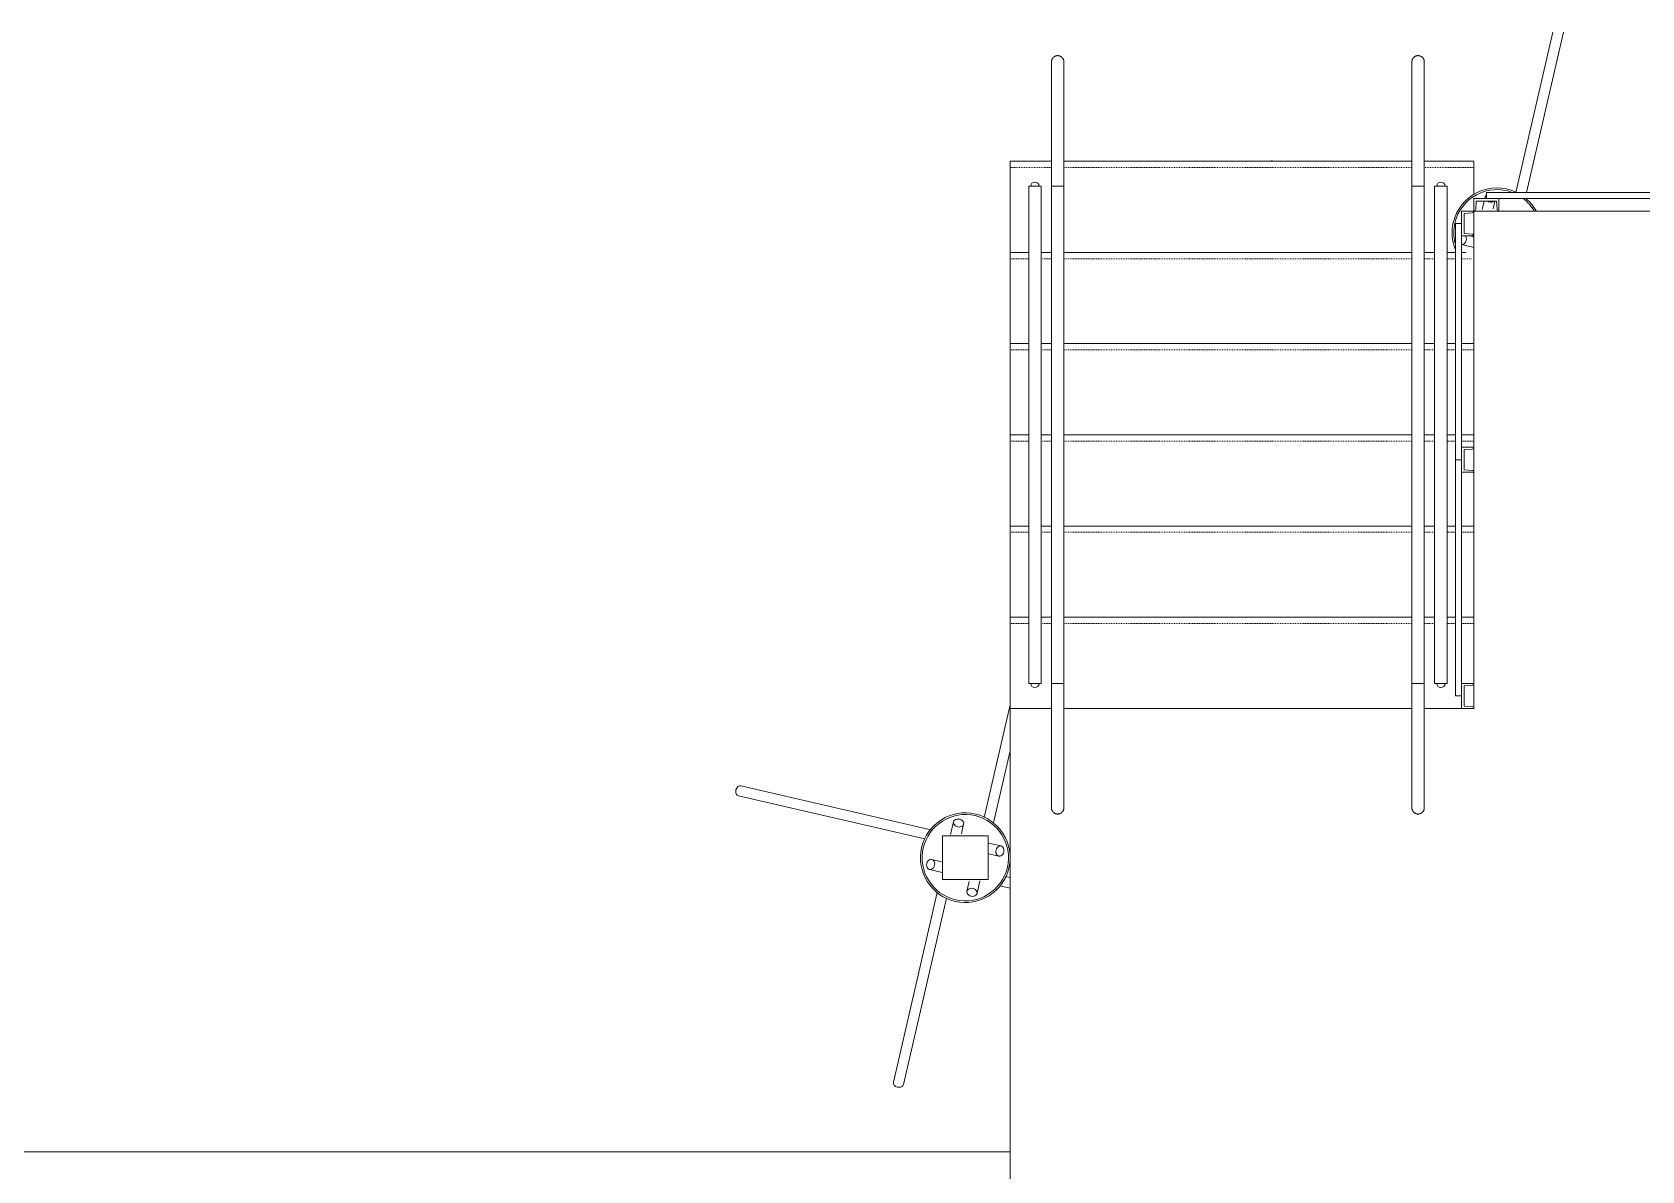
# Model space of a CAD drawing. Header units: inches. Extents: x -4058 to -1781, y 9814 to 12264.
# Drawn here: x -2479 to -2284.7, y 12103.4 to 12240.8 of the extents above; entities that cross this region are included whole.
import ezdxf

# ---------------------------------------------------------------- set-up
doc = ezdxf.new("R2010")
doc.units = ezdxf.units.IN
doc.header["$MEASUREMENT"] = 0
doc.linetypes.add('Overhead 1_16_', pattern=[0.101562, 0.0625, -0.039062])
for name, color, linetype, lineweight in [('0-1', 7, 'Continuous', 5), ('0-2', 7, 'Continuous', 9), ('A-FLOR-1', 7, 'Continuous', 9), ('A-FLOR-HRAL-1', 7, 'Continuous', 9), ('A-GLAZ-CURT-1', 7, 'Continuous', 9), ('A-GLAZ-CWMG-1', 7, 'Continuous', 9), ('S-FNDN-1', 7, 'Continuous', 9), ('S-STRS-1', 7, 'Continuous', 9), ('S-STRS-2', 7, 'Overhead 1_16_', 9)]:
    doc.layers.add(name, color=color, linetype=linetype, lineweight=lineweight)

# ---------------------------------------------------------------- blocks, each defined once
blk = doc.blocks.new('Basic Wall _ 3_ XPS - ___-2578962-UNIT PLANS - 1ST FLOOR')
at = {"layer": 'S-FNDN-1'}
blk.add_line((-2632.32, 12105.69), (-2360.95, 12105.69), dxfattribs=at)
blk = doc.blocks.new('Horizontal_Siding - Horizontal_Siding-2850239-UNIT PLANS - 1ST FLOOR')
at = {"layer": 'A-GLAZ-CURT-1'}
for p, q in [((-14.25, -2.25), (-14.25, -1.5)), ((-12.75, -1.5), (12.75, -1.5)), ((14.25, -1.5), (14.25, -2.25)), ((14.25, -2.25), (-14.25, -2.25))]:
    blk.add_line(p, q, dxfattribs=at)
blk = doc.blocks.new('Rectangular Mullion - RAILING POST-2669756-UNIT PLANS - 1ST FLOOR')
at = {"layer": 'A-GLAZ-CWMG-1'}
for p, q in [((-1.5, 1.5), (1.5, 1.5)), ((-1.5, 0), (-1.5, 1.5)), ((-1.22, 1.18), (-1.29, 0.21)), ((1.22, 1.18), (-1.22, 1.18)), ((1.29, 0.21), (1.22, 1.18)), ((1.5, 1.5), (1.5, 0))]:
    blk.add_line(p, q, dxfattribs=at)
for centre, radius, start, end in [((-1.5, 0.21), 0.21, 270, 0.528), ((1.5, 0.21), 0.211, 179.472, 270)]:
    blk.add_arc(centre, radius, start, end, dxfattribs=at)
blk = doc.blocks.new('Rectangular Mullion - RAILING POST-2680128-UNIT PLANS - 1ST FLOOR')
at = {"layer": 'A-GLAZ-CWMG-1'}
for p, q in [((-3, 1.5), (0, 1.5)), ((-3, 0), (-3, 1.5)), ((-2.72, 1.18), (-2.79, 0.21)), ((-0.28, 1.18), (-2.72, 1.18)), ((-0.21, 0.21), (-0.28, 1.18)), ((0, 1.5), (0, 0))]:
    blk.add_line(p, q, dxfattribs=at)
for centre, radius, start, end in [((-3, 0.21), 0.21, 270, 0.528), ((0, 0.21), 0.211, 179.472, 270)]:
    blk.add_arc(centre, radius, start, end, dxfattribs=at)
blk = doc.blocks.new('Rectangular Mullion - RAILING POST-2806294-UNIT PLANS - 1ST FLOOR')
at = {"layer": 'A-GLAZ-CWMG-1'}
for p, q in [((0, 1.5), (-3, 1.5)), ((-3, 1.5), (-3, 0)), ((-2.79, 0.21), (-2.72, 1.18)), ((-2.72, 1.18), (-0.28, 1.18)), ((-0.28, 1.18), (-0.21, 0.21)), ((0, 0), (0, 1.5))]:
    blk.add_line(p, q, dxfattribs=at)
for centre, start, end in [((-3, 0.21), 270, 0.528), ((0, 0.21), 179.472, 270)]:
    blk.add_arc(centre, 0.21, start, end, dxfattribs=at)
blk = doc.blocks.new('Horizontal_Siding - Horizontal_Siding-2852189-UNIT PLANS - 1ST FLOOR')
at = {"layer": 'A-GLAZ-CURT-1'}
for p, q in [((-16.44, 2.25), (16.44, 2.25)), ((-16.44, 1.5), (-16.44, 2.25)), ((16.44, 2.25), (16.44, 1.5)), ((14.94, 1.5), (-14.94, 1.5))]:
    blk.add_line(p, q, dxfattribs=at)
blk = doc.blocks.new('Rectangular Mullion - RAILING POST-2806288-UNIT PLANS - 1ST FLOOR')
at = {"layer": 'A-GLAZ-CWMG-1'}
for p, q in [((-3, 0), (-3, -1.5)), ((0, -1.5), (0, 0)), ((-3, -1.5), (0, -1.5)), ((-2.72, -1.18), (-2.79, -0.21)), ((-0.28, -1.18), (-2.72, -1.18)), ((-0.21, -0.21), (-0.28, -1.18))]:
    blk.add_line(p, q, dxfattribs=at)
for centre, radius, start, end in [((-3, -0.21), 0.211, 359.472, 90), ((0, -0.21), 0.21, 90, 180.528)]:
    blk.add_arc(centre, radius, start, end, dxfattribs=at)
blk = doc.blocks.new('Railing - 1_-2850776-UNIT PLANS - 1ST FLOOR')
at = {"layer": 'A-FLOR-HRAL-1'}
for p, q in [((2, 11), (2, 0)), ((3.5, 0), (3.5, 11))]:
    blk.add_line(p, q, dxfattribs=at)
at = {"layer": 'A-FLOR-HRAL-1', "flags": 128}
for points in [[(2, 15), (2, 15.03), (2, 15.06), (2.01, 15.09), (2.01, 15.12), (2.01, 15.15), (2.02, 15.18), (2.03, 15.21), (2.04, 15.24), (2.05, 15.26), (2.06, 15.29), (2.07, 15.32), (2.08, 15.35), (2.1, 15.37), (2.11, 15.4), (2.13, 15.42), (2.15, 15.45), (2.17, 15.47), (2.19, 15.49), (2.21, 15.52), (2.23, 15.54), (2.25, 15.56), (2.27, 15.58), (2.3, 15.6), (2.32, 15.61), (2.34, 15.63), (2.37, 15.65), (2.4, 15.66), (2.42, 15.68), (2.45, 15.69), (2.48, 15.7), (2.51, 15.71), (2.53, 15.72), (2.56, 15.73), (2.59, 15.73), (2.62, 15.74), (2.65, 15.74), (2.68, 15.75), (2.71, 15.75), (2.74, 15.75)], [(2.75, 15.75), (2.78, 15.75), (2.81, 15.75), (2.84, 15.74), (2.87, 15.74), (2.9, 15.74), (2.93, 15.73), (2.96, 15.72), (2.99, 15.71), (3.01, 15.7), (3.04, 15.69), (3.07, 15.68), (3.1, 15.67), (3.12, 15.65), (3.15, 15.64), (3.17, 15.62), (3.2, 15.6), (3.22, 15.58), (3.24, 15.56), (3.27, 15.54), (3.29, 15.52), (3.31, 15.5), (3.33, 15.48), (3.35, 15.45), (3.36, 15.43), (3.38, 15.41), (3.4, 15.38), (3.41, 15.35), (3.43, 15.33), (3.44, 15.3), (3.45, 15.27), (3.46, 15.24), (3.47, 15.22), (3.48, 15.19), (3.48, 15.16), (3.49, 15.13), (3.49, 15.1), (3.5, 15.07), (3.5, 15.04), (3.5, 15.01)], [(2, 15), (2, 15), (2, 14.99), (2, 14.97), (2, 14.95), (2, 14.92), (2, 14.89), (2, 14.84), (2, 14.8), (2, 14.74), (2, 14.68), (2, 14.62), (2, 14.55), (2, 14.47), (2, 14.39), (2, 14.3), (2, 14.21), (2, 14.11), (2, 14.01), (2, 13.9), (2, 13.79), (2, 13.67), (2, 13.55), (2, 13.42), (2, 13.29), (2, 13.16), (2, 13.02), (2, 12.89), (2, 12.74), (2, 12.6), (2, 12.45), (2, 12.3), (2, 12.15), (2, 11.99), (2, 11.84), (2, 11.68), (2, 11.52), (2, 11.36), (2, 11.2), (2, 11.04), (2, 11)], [(2, 14.5), (2, 14.53), (2, 14.6), (2, 14.67), (2, 14.73), (2, 14.78), (2, 14.83), (2, 14.87), (2, 14.91), (2, 14.94), (2, 14.97), (2, 14.98), (2, 14.99), (2, 15)], [(3.5, 11), (3.5, 11.16), (3.5, 11.32), (3.5, 11.48), (3.5, 11.64), (3.5, 11.79), (3.5, 11.95), (3.5, 12.11), (3.5, 12.26), (3.5, 12.41), (3.5, 12.56), (3.5, 12.7), (3.5, 12.85), (3.5, 12.99), (3.5, 13.12), (3.5, 13.26), (3.5, 13.39), (3.5, 13.52), (3.5, 13.64), (3.5, 13.76), (3.5, 13.87), (3.5, 13.98), (3.5, 14.08), (3.5, 14.18), (3.5, 14.28), (3.5, 14.37), (3.5, 14.45), (3.5, 14.53), (3.5, 14.6), (3.5, 14.67), (3.5, 14.73), (3.5, 14.78), (3.5, 14.83), (3.5, 14.87), (3.5, 14.91), (3.5, 14.94), (3.5, 14.97), (3.5, 14.98), (3.5, 14.99), (3.5, 15), (3.5, 15)], [(3.5, 15), (3.5, 14.99), (3.5, 14.97), (3.5, 14.95), (3.5, 14.92), (3.5, 14.89), (3.5, 14.84), (3.5, 14.8), (3.5, 14.74), (3.5, 14.68), (3.5, 14.62), (3.5, 14.55), (3.5, 14.52)], [(3.5, 14.07), (3.5, 14.01), (3.5, 13.9), (3.5, 13.79), (3.5, 13.67), (3.5, 13.55), (3.5, 13.42), (3.5, 13.29), (3.5, 13.16), (3.5, 13.02), (3.5, 12.89), (3.5, 12.74), (3.5, 12.6), (3.5, 12.45), (3.5, 12.3), (3.5, 12.15), (3.5, 11.99), (3.5, 11.84), (3.5, 11.68), (3.5, 11.52), (3.5, 11.36), (3.5, 11.2), (3.5, 11.04), (3.5, 11)], [(2, 11), (2, 11.16), (2, 11.32), (2, 11.48), (2, 11.64), (2, 11.79), (2, 11.95), (2, 12.11), (2, 12.26), (2, 12.41), (2, 12.56), (2, 12.7), (2, 12.85), (2, 12.94)]]:
    blk.add_lwpolyline(points, dxfattribs=at)
at = {"layer": 'A-FLOR-HRAL-1'}
blk.add_arc((0, 0), 0.5, 360, 180, dxfattribs=at)
blk = doc.blocks.new('Railing - 1_-2850778-UNIT PLANS - 1ST FLOOR')
at = {"layer": 'A-FLOR-HRAL-1'}
for p, q in [((2, 0), (2, -11)), ((3.5, -11), (3.5, 0))]:
    blk.add_line(p, q, dxfattribs=at)
at = {"layer": 'A-FLOR-HRAL-1', "flags": 128}
for points in [[(2, -12.94), (2, -12.89), (2, -12.74), (2, -12.6), (2, -12.45), (2, -12.3), (2, -12.15), (2, -11.99), (2, -11.84), (2, -11.68), (2, -11.52), (2, -11.36), (2, -11.2), (2, -11.04), (2, -11)], [(2, -11), (2, -11.16), (2, -11.32), (2, -11.48), (2, -11.64), (2, -11.79), (2, -11.95), (2, -12.11), (2, -12.26), (2, -12.41), (2, -12.56), (2, -12.7), (2, -12.85), (2, -12.99), (2, -13.12), (2, -13.26), (2, -13.39), (2, -13.52), (2, -13.64), (2, -13.76), (2, -13.87), (2, -13.98), (2, -14.08), (2, -14.18), (2, -14.28), (2, -14.37), (2, -14.45), (2, -14.53), (2, -14.6), (2, -14.67), (2, -14.73), (2, -14.78), (2, -14.83), (2, -14.87), (2, -14.91), (2, -14.94), (2, -14.97), (2, -14.98), (2, -14.99), (2, -15), (2, -15)], [(3.5, -11), (3.5, -11.16), (3.5, -11.32), (3.5, -11.48), (3.5, -11.64), (3.5, -11.79), (3.5, -11.95), (3.5, -12.11), (3.5, -12.26), (3.5, -12.41), (3.5, -12.56), (3.5, -12.7), (3.5, -12.85)], [(3.5, -15), (3.5, -15), (3.5, -14.99), (3.5, -14.97), (3.5, -14.95), (3.5, -14.92), (3.5, -14.89), (3.5, -14.84), (3.5, -14.8), (3.5, -14.74), (3.5, -14.68), (3.5, -14.62), (3.5, -14.55), (3.5, -14.47), (3.5, -14.39), (3.5, -14.3), (3.5, -14.21), (3.5, -14.11), (3.5, -14.01), (3.5, -13.9), (3.5, -13.79), (3.5, -13.67), (3.5, -13.55), (3.5, -13.42), (3.5, -13.29), (3.5, -13.16), (3.5, -13.02), (3.5, -12.89), (3.5, -12.74), (3.5, -12.6), (3.5, -12.45), (3.5, -12.3), (3.5, -12.15), (3.5, -11.99), (3.5, -11.84), (3.5, -11.68), (3.5, -11.52), (3.5, -11.36), (3.5, -11.2), (3.5, -11.04), (3.5, -11)], [(3.5, -13.54), (3.5, -13.64), (3.5, -13.76), (3.5, -13.87), (3.5, -13.98), (3.5, -14.08), (3.5, -14.18), (3.5, -14.28), (3.5, -14.37), (3.5, -14.45), (3.5, -14.53), (3.5, -14.6), (3.5, -14.67), (3.5, -14.73), (3.5, -14.78), (3.5, -14.83), (3.5, -14.87), (3.5, -14.91), (3.5, -14.94), (3.5, -14.97), (3.5, -14.98), (3.5, -14.99), (3.5, -15)], [(2, -15), (2, -14.99), (2, -14.97), (2, -14.95), (2, -14.92), (2, -14.89), (2, -14.84), (2, -14.8), (2, -14.74), (2, -14.68), (2, -14.62), (2, -14.55), (2, -14.5)], [(2.75, -15.75), (2.72, -15.75), (2.69, -15.75), (2.66, -15.74), (2.63, -15.74), (2.6, -15.74), (2.57, -15.73), (2.54, -15.72), (2.51, -15.71), (2.49, -15.7), (2.46, -15.69), (2.43, -15.68), (2.4, -15.67), (2.38, -15.65), (2.35, -15.64), (2.33, -15.62), (2.3, -15.6), (2.28, -15.58), (2.26, -15.56), (2.23, -15.54), (2.21, -15.52), (2.19, -15.5), (2.17, -15.48), (2.15, -15.45), (2.14, -15.43), (2.12, -15.41), (2.1, -15.38), (2.09, -15.35), (2.07, -15.33), (2.06, -15.3), (2.05, -15.27), (2.04, -15.24), (2.03, -15.22), (2.02, -15.19), (2.02, -15.16), (2.01, -15.13), (2.01, -15.1), (2, -15.07), (2, -15.04), (2, -15.01)], [(3.5, -15), (3.5, -15.03), (3.5, -15.06), (3.49, -15.09), (3.49, -15.12), (3.49, -15.15), (3.48, -15.18), (3.47, -15.21), (3.46, -15.24), (3.45, -15.26), (3.44, -15.29), (3.43, -15.32), (3.42, -15.35), (3.4, -15.37), (3.39, -15.4), (3.37, -15.42), (3.35, -15.45), (3.33, -15.47), (3.31, -15.49), (3.29, -15.52), (3.27, -15.54), (3.25, -15.56), (3.23, -15.58), (3.2, -15.6), (3.18, -15.61), (3.16, -15.63), (3.13, -15.65), (3.1, -15.66), (3.08, -15.68), (3.05, -15.69), (3.02, -15.7), (2.99, -15.71), (2.97, -15.72), (2.94, -15.73), (2.91, -15.73), (2.88, -15.74), (2.85, -15.74), (2.82, -15.75), (2.79, -15.75), (2.76, -15.75)]]:
    blk.add_lwpolyline(points, dxfattribs=at)
at = {"layer": 'A-FLOR-HRAL-1'}
blk.add_arc((0, 0), 0.5, 180, 360, dxfattribs=at)
blk = doc.blocks.new('Railing - Railing-2852121-UNIT PLANS - 1ST FLOOR')
at = {"layer": 'A-FLOR-HRAL-1'}
for p, q in [((-2358.7, 12222.19), (-2357.2, 12222.19)), ((-2358.7, 12222.19), (-2358.7, 12162.19)), ((-2357.2, 12222.19), (-2357.2, 12162.19)), ((-2355.95, 12222.19), (-2354.45, 12222.19)), ((-2355.95, 12222.19), (-2355.95, 12162.19)), ((-2354.45, 12222.19), (-2354.45, 12162.19)), ((-2357.2, 12162.19), (-2358.7, 12162.19)), ((-2354.45, 12162.19), (-2355.95, 12162.19))]:
    blk.add_line(p, q, dxfattribs=at)
for name, p in [('Railing - 1_-2850776-UNIT PLANS - 1ST FLOOR', (-2357.95, 12222.19)), ('Railing - 1_-2850778-UNIT PLANS - 1ST FLOOR', (-2357.95, 12162.19))]:
    blk.add_blockref(name, p)
blk = doc.blocks.new('Railing - 1_-V17-UNIT PLANS - 1ST FLOOR')
at = {"layer": 'A-FLOR-HRAL-1'}
for p, q in [((2, 11), (2, 0)), ((3.5, 0), (3.5, 11))]:
    blk.add_line(p, q, dxfattribs=at)
at = {"layer": 'A-FLOR-HRAL-1', "flags": 128}
for points in [[(2.1, 15.37), (2.11, 15.4), (2.13, 15.42), (2.15, 15.45), (2.17, 15.47), (2.19, 15.49), (2.21, 15.52), (2.23, 15.54), (2.25, 15.56), (2.27, 15.58), (2.3, 15.6), (2.32, 15.61), (2.34, 15.63), (2.37, 15.65), (2.4, 15.66), (2.42, 15.68), (2.45, 15.69), (2.48, 15.7), (2.51, 15.71), (2.53, 15.72), (2.56, 15.73), (2.59, 15.73), (2.62, 15.74), (2.65, 15.74), (2.68, 15.75), (2.71, 15.75), (2.74, 15.75)], [(2.75, 15.75), (2.78, 15.75), (2.81, 15.75), (2.84, 15.74), (2.87, 15.74), (2.9, 15.74), (2.93, 15.73), (2.96, 15.72), (2.99, 15.71), (3.01, 15.7), (3.04, 15.69), (3.07, 15.68), (3.1, 15.67), (3.12, 15.65), (3.15, 15.64), (3.17, 15.62), (3.2, 15.6), (3.22, 15.58), (3.24, 15.56), (3.27, 15.54), (3.29, 15.52), (3.31, 15.5), (3.33, 15.48), (3.35, 15.45), (3.36, 15.43), (3.38, 15.41), (3.4, 15.38), (3.41, 15.35), (3.43, 15.33), (3.44, 15.3), (3.45, 15.27), (3.46, 15.24), (3.47, 15.22), (3.48, 15.19), (3.48, 15.16), (3.49, 15.13), (3.49, 15.1), (3.5, 15.07), (3.5, 15.04), (3.5, 15.01)], [(2, 15), (2, 15.03), (2, 15.06), (2.01, 15.09), (2.01, 15.12), (2.01, 15.15), (2.02, 15.18), (2.03, 15.21), (2.04, 15.24), (2.05, 15.26), (2.06, 15.29), (2.07, 15.32), (2.08, 15.35), (2.09, 15.36)], [(2, 15), (2, 15), (2, 14.99), (2, 14.97), (2, 14.95), (2, 14.92), (2, 14.89), (2, 14.84), (2, 14.8), (2, 14.74), (2, 14.68), (2, 14.62), (2, 14.55), (2, 14.47), (2, 14.39), (2, 14.3), (2, 14.21), (2, 14.11), (2, 14.01), (2, 13.9), (2, 13.79), (2, 13.67), (2, 13.55), (2, 13.42), (2, 13.29), (2, 13.16), (2, 13.02), (2, 12.89), (2, 12.74), (2, 12.6), (2, 12.45), (2, 12.3), (2, 12.15), (2, 11.99), (2, 11.84), (2, 11.68), (2, 11.52), (2, 11.36), (2, 11.2), (2, 11.04), (2, 11)], [(2, 14.5), (2, 14.53), (2, 14.6), (2, 14.67), (2, 14.73), (2, 14.78), (2, 14.83), (2, 14.87), (2, 14.91), (2, 14.94), (2, 14.97), (2, 14.98), (2, 14.99), (2, 15)], [(3.5, 11), (3.5, 11.16), (3.5, 11.32), (3.5, 11.48), (3.5, 11.64), (3.5, 11.79), (3.5, 11.95), (3.5, 12.11), (3.5, 12.26), (3.5, 12.41), (3.5, 12.56), (3.5, 12.7), (3.5, 12.85), (3.5, 12.99), (3.5, 13.12), (3.5, 13.26), (3.5, 13.39), (3.5, 13.52), (3.5, 13.64), (3.5, 13.76), (3.5, 13.87), (3.5, 13.98), (3.5, 14.08), (3.5, 14.18), (3.5, 14.28), (3.5, 14.37), (3.5, 14.45), (3.5, 14.53), (3.5, 14.6), (3.5, 14.67), (3.5, 14.73), (3.5, 14.78), (3.5, 14.83), (3.5, 14.87), (3.5, 14.91), (3.5, 14.94), (3.5, 14.97), (3.5, 14.98), (3.5, 14.99), (3.5, 15), (3.5, 15)], [(3.5, 15), (3.5, 14.99), (3.5, 14.97), (3.5, 14.95), (3.5, 14.92), (3.5, 14.89), (3.5, 14.84), (3.5, 14.8), (3.5, 14.74), (3.5, 14.68), (3.5, 14.62), (3.5, 14.55), (3.5, 14.52)], [(3.5, 14.07), (3.5, 14.01), (3.5, 13.9), (3.5, 13.79), (3.5, 13.67), (3.5, 13.55), (3.5, 13.42), (3.5, 13.29), (3.5, 13.16), (3.5, 13.02), (3.5, 12.89), (3.5, 12.74), (3.5, 12.6), (3.5, 12.45), (3.5, 12.3), (3.5, 12.15), (3.5, 11.99), (3.5, 11.84), (3.5, 11.68), (3.5, 11.52), (3.5, 11.36), (3.5, 11.2), (3.5, 11.04), (3.5, 11)], [(2, 11), (2, 11.16), (2, 11.32), (2, 11.48), (2, 11.64), (2, 11.79), (2, 11.95), (2, 12.11), (2, 12.26), (2, 12.41), (2, 12.56), (2, 12.7), (2, 12.85), (2, 12.94)]]:
    blk.add_lwpolyline(points, dxfattribs=at)
at = {"layer": 'A-FLOR-HRAL-1'}
blk.add_arc((0, 0), 0.5, 360, 180, dxfattribs=at)
blk = doc.blocks.new('Railing - Railing-2852128-UNIT PLANS - 1ST FLOOR')
at = {"layer": 'A-FLOR-HRAL-1'}
for p, q in [((-2312.45, 12222.19), (-2310.95, 12222.19)), ((-2312.45, 12222.19), (-2312.45, 12162.19)), ((-2310.95, 12222.19), (-2310.95, 12162.19)), ((-2309.7, 12222.19), (-2308.2, 12222.19)), ((-2309.7, 12222.19), (-2309.7, 12162.19)), ((-2308.2, 12222.19), (-2308.2, 12162.19)), ((-2310.95, 12162.19), (-2312.45, 12162.19)), ((-2308.2, 12162.19), (-2309.7, 12162.19))]:
    blk.add_line(p, q, dxfattribs=at)
at = {"extrusion": (0, 0, -1), "zscale": -1}
for name, p in [('Railing - 1_-V17-UNIT PLANS - 1ST FLOOR', (2308.95, 12222.19)), ('Railing - 1_-2850778-UNIT PLANS - 1ST FLOOR', (2308.95, 12162.19))]:
    blk.add_blockref(name, p, dxfattribs=at)
blk = doc.blocks.new('CTR - 1st Phase - Shell_rvt-1-UNIT PLANS - 1ST FLOOR')
at = {"layer": 'A-FLOR-1'}
for p, q in [((-2098.7, 12219.19), (-2304.95, 12219.19)), ((-2304.95, 12219.19), (-2304.95, 12159.19)), ((-2360.95, 12159.19), (-2360.95, 12090.19)), ((-2355.95, 12159.19), (-2360.95, 12159.19)), ((-2312.45, 12159.19), (-2354.45, 12159.19)), ((-2306.45, 12159.19), (-2310.95, 12159.19))]:
    blk.add_line(p, q, dxfattribs=at)
at = {"layer": 'S-STRS-1'}
for p, q in [((-2355.95, 12225.19), (-2360.95, 12225.19)), ((-2360.95, 12225.19), (-2360.95, 12214.19)), ((-2312.45, 12225.19), (-2354.45, 12225.19)), ((-2304.95, 12225.19), (-2310.95, 12225.19)), ((-2304.95, 12225.19), (-2304.95, 12221.18)), ((-2360.95, 12214.19), (-2360.95, 12203.19)), ((-2358.7, 12214.19), (-2360.95, 12214.19)), ((-2355.95, 12214.19), (-2357.2, 12214.19)), ((-2312.45, 12214.19), (-2354.45, 12214.19)), ((-2309.7, 12214.19), (-2310.95, 12214.19)), ((-2307.2, 12214.19), (-2308.2, 12214.19)), ((-2305.89, 12214.19), (-2306.45, 12214.19)), ((-2360.95, 12203.19), (-2360.95, 12192.19)), ((-2358.7, 12203.19), (-2360.95, 12203.19)), ((-2355.95, 12203.19), (-2357.2, 12203.19)), ((-2312.45, 12203.19), (-2354.45, 12203.19)), ((-2309.7, 12203.19), (-2310.95, 12203.19)), ((-2307.2, 12203.19), (-2308.2, 12203.19)), ((-2304.95, 12203.19), (-2306.45, 12203.19)), ((-2360.95, 12192.19), (-2360.95, 12181.19)), ((-2358.7, 12192.19), (-2360.95, 12192.19)), ((-2355.95, 12192.19), (-2357.2, 12192.19)), ((-2312.45, 12192.19), (-2354.45, 12192.19)), ((-2309.7, 12192.19), (-2310.95, 12192.19)), ((-2307.2, 12192.19), (-2308.2, 12192.19)), ((-2304.95, 12192.19), (-2306.45, 12192.19)), ((-2360.95, 12181.19), (-2360.95, 12170.19)), ((-2358.7, 12181.19), (-2360.95, 12181.19)), ((-2355.95, 12181.19), (-2357.2, 12181.19)), ((-2312.45, 12181.19), (-2354.45, 12181.19)), ((-2309.7, 12181.19), (-2310.95, 12181.19)), ((-2307.2, 12181.19), (-2308.2, 12181.19)), ((-2304.95, 12181.19), (-2306.45, 12181.19)), ((-2360.95, 12170.19), (-2360.95, 12159.19)), ((-2358.7, 12170.19), (-2360.95, 12170.19)), ((-2355.95, 12170.19), (-2357.2, 12170.19)), ((-2312.45, 12170.19), (-2354.45, 12170.19)), ((-2309.7, 12170.19), (-2310.95, 12170.19)), ((-2307.2, 12170.19), (-2308.2, 12170.19)), ((-2304.95, 12170.19), (-2306.45, 12170.19)), ((-2355.95, 12159.19), (-2360.95, 12159.19)), ((-2312.45, 12159.19), (-2354.45, 12159.19)), ((-2306.45, 12159.19), (-2310.95, 12159.19))]:
    blk.add_line(p, q, dxfattribs=at)
at = {"layer": 'S-STRS-2'}
for p, q in [((-2355.95, 12224.44), (-2360.95, 12224.44)), ((-2312.45, 12224.44), (-2354.45, 12224.44)), ((-2304.95, 12224.44), (-2310.95, 12224.44)), ((-2358.7, 12213.44), (-2360.95, 12213.44)), ((-2355.95, 12213.44), (-2357.2, 12213.44)), ((-2312.45, 12213.44), (-2354.45, 12213.44)), ((-2309.7, 12213.44), (-2310.95, 12213.44)), ((-2307.2, 12213.44), (-2308.2, 12213.44)), ((-2305.28, 12213.44), (-2306.45, 12213.44)), ((-2358.7, 12202.44), (-2360.95, 12202.44)), ((-2355.95, 12202.44), (-2357.2, 12202.44)), ((-2312.45, 12202.44), (-2354.45, 12202.44)), ((-2309.7, 12202.44), (-2310.95, 12202.44)), ((-2307.2, 12202.44), (-2308.2, 12202.44)), ((-2304.95, 12202.44), (-2306.45, 12202.44)), ((-2358.7, 12191.44), (-2360.95, 12191.44)), ((-2355.95, 12191.44), (-2357.2, 12191.44)), ((-2312.45, 12191.44), (-2354.45, 12191.44)), ((-2309.7, 12191.44), (-2310.95, 12191.44)), ((-2307.2, 12191.44), (-2308.2, 12191.44)), ((-2304.95, 12191.44), (-2306.45, 12191.44)), ((-2358.7, 12180.44), (-2360.95, 12180.44)), ((-2355.95, 12180.44), (-2357.2, 12180.44)), ((-2312.45, 12180.44), (-2354.45, 12180.44)), ((-2309.7, 12180.44), (-2310.95, 12180.44)), ((-2307.2, 12180.44), (-2308.2, 12180.44)), ((-2304.95, 12180.44), (-2306.45, 12180.44)), ((-2358.7, 12169.44), (-2360.95, 12169.44)), ((-2355.95, 12169.44), (-2357.2, 12169.44)), ((-2312.45, 12169.44), (-2354.45, 12169.44)), ((-2309.7, 12169.44), (-2310.95, 12169.44)), ((-2307.2, 12169.44), (-2308.2, 12169.44)), ((-2304.95, 12169.44), (-2306.45, 12169.44))]:
    blk.add_line(p, q, dxfattribs=at)
at = {"layer": '0-2'}
for name, p in [('Railing - Railing-2852121-UNIT PLANS - 1ST FLOOR', (0, 0)), ('Railing - Railing-2852128-UNIT PLANS - 1ST FLOOR', (0, 0)), ('Horizontal_Siding - Horizontal_Siding-2852189-UNIT PLANS - 1ST FLOOR', (-2287.01, 12219.19)), ('Basic Wall _ 3_ XPS - ___-2578962-UNIT PLANS - 1ST FLOOR', (0, 0))]:
    blk.add_blockref(name, p, dxfattribs=at)
for name, p, rotation in [('Rectangular Mullion - RAILING POST-2806288-UNIT PLANS - 1ST FLOOR', (-2304.95, 12219.19), 180), ('Rectangular Mullion - RAILING POST-2806294-UNIT PLANS - 1ST FLOOR', (-2304.95, 12219.19), 90.00000000000057), ('Horizontal_Siding - Horizontal_Siding-2850239-UNIT PLANS - 1ST FLOOR', (-2304.95, 12203.44), 270.0000000000006), ('Horizontal_Siding - Horizontal_Siding-2850239-UNIT PLANS - 1ST FLOOR', (-2304.95, 12174.94), 270.0000000000006)]:
    blk.add_blockref(name, p, dxfattribs=dict(at, rotation=rotation))
at = {"layer": '0-2', "extrusion": (0, 0, -1), "rotation": 269.9999999999994}
for name, p in [('Rectangular Mullion - RAILING POST-2669756-UNIT PLANS - 1ST FLOOR', (2304.95, 12189.19)), ('Rectangular Mullion - RAILING POST-2680128-UNIT PLANS - 1ST FLOOR', (2304.95, 12159.19))]:
    blk.add_blockref(name, p, dxfattribs=at)
blk = doc.blocks.new('316600 - Special Foundations - Diamond Pier - Generic - 316600 - Special Foundations - Diamond Pier - Generic-V60-UNIT PLANS - 1ST FLOOR')
at = {"layer": 'S-FNDN-1'}
for p, q in [((5.4, 18.46), (2.26, 4.87)), ((3.39, 4.19), (5.4, 12.91)), ((-4.15, 3.38), (-27.08, 8.68)), ((-27.36, 7.46), (-4.87, 2.26)), ((-1.42, 4.32), (-1.77, 2.8)), ((-0.47, 2.87), (-0.2, 4.04)), ((2.77, 2.62), (-2.77, 2.62)), ((-2.77, 2.62), (-2.77, -2.62)), ((2.77, -2.62), (2.77, 2.62)), ((4.32, 1.42), (2.8, 1.77)), ((2.86, 0.48), (4.04, 0.2)), ((-4.32, -1.42), (-2.8, -1.77)), ((-2.86, -0.48), (-4.04, -0.2)), ((-2.77, -2.62), (2.77, -2.62)), ((0.47, -2.87), (0.2, -4.04)), ((1.42, -4.32), (1.77, -2.8)), ((4.15, -3.38), (5.4, -3.67)), ((5.4, -2.39), (4.87, -2.26)), ((-3.39, -4.19), (-8.68, -27.08)), ((-7.46, -27.36), (-2.26, -4.87))]:
    blk.add_line(p, q, dxfattribs=at)
for radius, start, end in [(5.41, 346.9807, 166.9807), (5.21, 346.9807, 166.9807), (5.41, 166.9807, 346.9807), (5.21, 166.9807, 346.9807)]:
    blk.add_arc((0, 0), radius, start, end, dxfattribs=at)
for centre, major_axis, start_param, end_param in [((-27.22, 8.07), (0.141, 0.609), 1.570796, 3.141593), ((-27.22, 8.07), (0.141, 0.609), 0, 1.570796), ((-0.81, 4.18), (-0.609, 0.141), 4.712389, 7.853982), ((-0.81, 4.18), (-0.609, 0.141), 1.570796, 4.712389), ((4.18, 0.81), (0.141, 0.609), 1.570796, 4.712389), ((4.18, 0.81), (0.141, 0.609), 4.712389, 7.853982), ((-4.18, -0.81), (0.141, 0.609), 1.570796, 4.712389), ((-4.18, -0.81), (0.141, 0.609), 4.712389, 7.853982), ((0.81, -4.18), (-0.609, 0.141), 4.712389, 7.853982), ((0.81, -4.18), (-0.609, 0.141), 1.570796, 4.712389), ((-8.07, -27.22), (-0.609, 0.141), 0, 1.570796), ((-8.07, -27.22), (-0.609, 0.141), 1.570796, 3.141593)]:
    blk.add_ellipse(centre, major_axis=major_axis, ratio=0.764544, start_param=start_param, end_param=end_param, dxfattribs=at)
blk = doc.blocks.new('316600 - Special Foundations - Diamond Pier - Generic - 316600 - Special Foundations - Diamond Pier - Generic-V61-UNIT PLANS - 1ST FLOOR')
at = {"layer": 'S-FNDN-1'}
for p, q in [((6.73, 24.2), (2.26, 4.87)), ((3.55, 4.87), (8.02, 24.2)), ((-26.81, 8.62), (-27.08, 8.68)), ((-1.42, 4.32), (-1.47, 4.12)), ((-1.54, 3.8), (-1.77, 2.8)), ((-0.47, 2.87), (-0.26, 3.8)), ((-4.27, -1.43), (-2.8, -1.77)), ((-2.86, -0.48), (-3.27, -0.38))]:
    blk.add_line(p, q, dxfattribs=at)
for radius, start, end in [(5.41, 65.0422, 166.9807), (5.21, 69.3118, 166.9807), (5.21, 30.4651, 52.255), (5.41, 29.273, 49.9415), (5.41, 166.9807, 201.3355), (5.21, 166.9807, 193.4113)]:
    blk.add_arc((0, 0), radius, start, end, dxfattribs=at)
for centre, major_axis, start_param, end_param in [((-27.22, 8.07), (0.141, 0.609), 0, 0.646474), ((-0.81, 4.18), (-0.609, 0.141), 5.724761, 6.698069), ((-0.81, 4.18), (-0.609, 0.141), 1.18371, 1.570796), ((-0.81, 4.18), (-0.609, 0.141), 1.570796, 2.547178), ((-4.18, -0.81), (0.141, 0.609), 3.242164, 4.712389), ((-4.18, -0.81), (0.141, 0.609), 4.712389, 5.668597)]:
    blk.add_ellipse(centre, major_axis=major_axis, ratio=0.764544, start_param=start_param, end_param=end_param, dxfattribs=at)
blk = doc.blocks.new('CTR - 1st Phase - Structure_rvt-1-UNIT PLANS - 1ST FLOOR')
at = {"layer": '0-2'}
for name, p in [('316600 - Special Foundations - Diamond Pier - Generic - 316600 - Special Foundations - Diamond Pier - Generic-V61-UNIT PLANS - 1ST FLOOR', (-2302.18, 12216.57)), ('316600 - Special Foundations - Diamond Pier - Generic - 316600 - Special Foundations - Diamond Pier - Generic-V60-UNIT PLANS - 1ST FLOOR', (-2366.35, 12141.17))]:
    blk.add_blockref(name, p, dxfattribs=at)

msp = doc.modelspace()

# ---------------------------------------------------------------- block references
at = {"layer": '0-1'}
msp.add_blockref('CTR - 1st Phase - Shell_rvt-1-UNIT PLANS - 1ST FLOOR', (0, 0), dxfattribs=at)

# ---------------------------------------------------------------- next in the draw order: block references
msp.add_blockref('CTR - 1st Phase - Structure_rvt-1-UNIT PLANS - 1ST FLOOR', (0, 0), dxfattribs=at)

doc.saveas('drawing.dxf')
